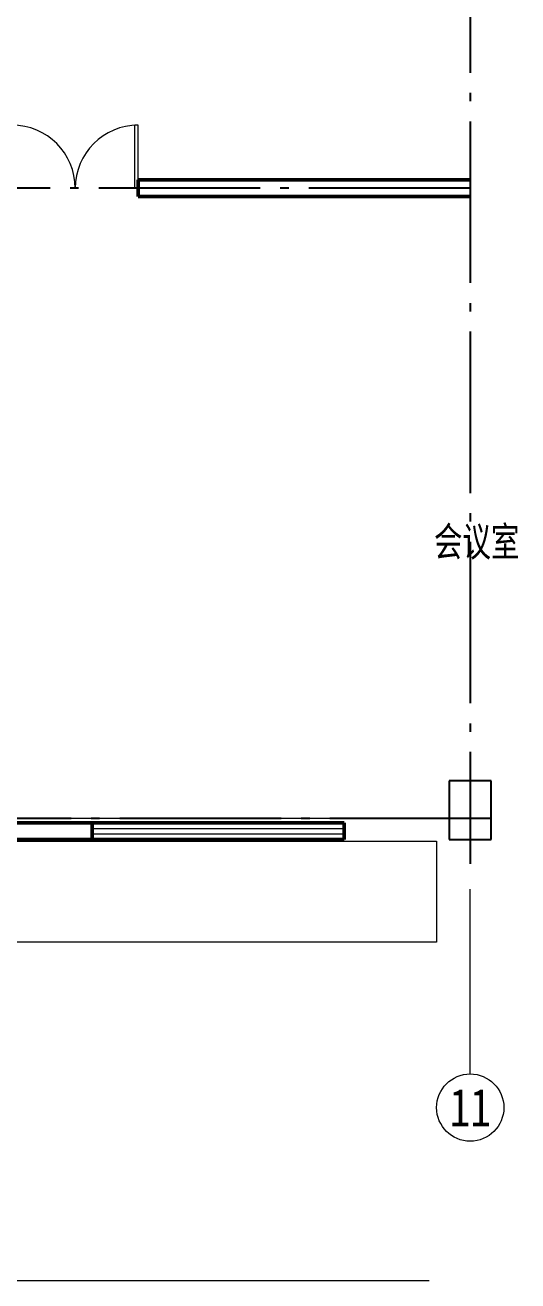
# Model space of a CAD drawing. Header units: metres. Extents: x 497148 to 498044, y 2998751 to 2999627.
# Drawn here: x 497628.64 to 497634.5, y 2999579.6 to 2999594.54 of the extents above; entities that cross this region are included whole.
import ezdxf
from ezdxf.enums import TextEntityAlignment as Align

# ---------------------------------------------------------------- set-up
doc = ezdxf.new("R2010")
doc.units = ezdxf.units.M
for name, pattern in [('ACAD_ISO04W100', [30.5, 24, -3, 0.5, -3]), ('CENTER', [2, 1.25, -0.25, 0.25, -0.25]), ('DOTE', [2.42, 2, -0.2, 0.02, -0.2])]:
    doc.linetypes.add(name, pattern=pattern)
for name, color, linetype in [('A-WALL', 4, 'Continuous'), ('A-楼板', 5, 'Continuous'), ('A-窗', 2, 'Continuous'), ('A-门-防火', 2, 'Continuous'), ('COLUMN', 9, 'Continuous'), ('DOTE', 1, 'CENTER'), ('文字', 255, 'Continuous')]:
    doc.layers.add(name, color=color, linetype=linetype)
doc.layers.add('YQ_AXIS', color=3, linetype='Continuous', lineweight=18)
doc.layers.add('道路', color=4, linetype='Continuous', lineweight=15)
doc.layers.add('建筑轴线', color=1, linetype='DOTE', lineweight=15, plot=False)
doc.styles.add('HZTXT', font='SimSun.ttf', dxfattribs={"width": 0.7})
doc.styles.add('YQ_AXIS', font='SimSun.ttf', dxfattribs={"width": 0.8})

# ---------------------------------------------------------------- blocks, each defined once
blk = doc.blocks.new('组合窗-双层双列-上部固定下部推拉 - C3024-4489019-7_000平面图_4283225_543')
at = {"color": 0, "lineweight": 50}
for p, q in [((-1500, -100), (-1500, 100)), ((1500, 100), (1500, -100))]:
    blk.add_line(p, q, dxfattribs=at)
at = {"color": 0, "lineweight": 18}
for p, q in [((-1500, 100), (1500, 100)), ((-1500, 33), (1500, 33)), ((-1500, -33), (1500, -33)), ((1500, -100), (-1500, -100))]:
    blk.add_line(p, q, dxfattribs=at)
blk = doc.blocks.new('ZQWS-双扇平开门 - FM乙1524-4526397-7_000平面图_4283225_543')
at = {"color": 0, "lineweight": 50}
for p, q in [((-750, -100), (-750, 100)), ((750, 100), (750, -100))]:
    blk.add_line(p, q, dxfattribs=at)
at = {"color": 0, "lineweight": 18}
for p, q in [((-710, 0), (-750, 0)), ((-710, 0), (-710, -750)), ((710, 0), (750, 0)), ((710, 0), (710, -750)), ((-750, -100), (-750, -750)), ((750, -100), (750, -750)), ((-750, -750), (-710, -750)), ((750, -750), (710, -750))]:
    blk.add_line(p, q, dxfattribs=at)
for centre, start, end in [((-750, 0), 270, 360), ((750, 0), 180, 270)]:
    blk.add_arc(centre, 750, start, end, dxfattribs=at)
blk = doc.blocks.new('A$Ce080179e')
at = {"layer": 'A-WALL', "lineweight": 50}
for p, q in [((106.486, 13.1), (106.486, 12.9)), ((110.436, 13.1), (106.486, 13.1)), ((106.486, 12.9), (110.436, 12.9)), ((105.936, 5.45), (104.536, 5.45)), ((108.936, 5.45), (105.936, 5.45)), ((104.186, 5.25), (105.936, 5.25)), ((105.936, 5.25), (108.936, 5.25))]:
    blk.add_line(p, q, dxfattribs=at)
at = {"layer": 'A-楼板', "lineweight": 18}
blk.add_lwpolyline([(104.836, 4.03), (104.836, 5.23), (110.036, 5.23), (110.036, 4.03)], close=True, dxfattribs=at)
at = {"layer": 'COLUMN'}
for p, q in [((110.686, 5.95), (110.186, 5.95)), ((110.186, 5.95), (110.186, 5.25)), ((110.686, 5.25), (110.686, 5.95)), ((110.186, 5.25), (110.686, 5.25))]:
    blk.add_line(p, q, dxfattribs=at)
at = {"layer": 'DOTE', "color": 251, "linetype": 'ACAD_ISO04W100', "ltscale": 0.08}
for p, q in [((110.436, 43.793), (110.436, 4.962)), ((110.436, 13), (73.749, 13)), ((110.686, 5.5), (47.828, 5.5))]:
    blk.add_line(p, q, dxfattribs=at)
at = {"layer": 'YQ_AXIS', "ltscale": 0.05}
blk.add_line((110.436, 2.462), (110.436, 4.662), dxfattribs=at)
blk.add_circle((110.436, 2.062), 0.4, dxfattribs=at)
at = {"layer": '建筑轴线', "ltscale": 3}
blk.add_lwpolyline([(110.686, 5.5), (48.936, 5.5), (48.936, 41)], dxfattribs=at)
at = {"layer": '道路', "linetype": 'ByBlock', "lineweight": 0, "ltscale": 0.2}
blk.add_line((109.948, 0), (53.412, 0), dxfattribs=at)
at = {"layer": 'A-窗', "xscale": 0.001, "yscale": 0.001, "zscale": 0.001}
blk.add_blockref('组合窗-双层双列-上部固定下部推拉 - C3024-4489019-7_000平面图_4283225_543', (107.436, 5.35), dxfattribs=at)
at = {"layer": 'A-门-防火', "xscale": 0.001, "yscale": 0.001, "zscale": 0.001, "rotation": 180}
blk.add_blockref('ZQWS-双扇平开门 - FM乙1524-4526397-7_000平面图_4283225_543', (105.736, 13), dxfattribs=at)
at = {"layer": 'YQ_AXIS', "color": 7, "ltscale": 0.05, "style": 'YQ_AXIS', "width": 0.8}
blk.add_text('11', height=0.45, dxfattribs=at).set_placement((110.436, 2.062), align=Align.MIDDLE_CENTER)
at = {"layer": '文字', "color": 2, "lineweight": 25, "style": 'HZTXT', "width": 0.71}
blk.add_text('会议室', height=0.35, dxfattribs=at).set_placement((110.005, 8.621))

msp = doc.modelspace()

# ---------------------------------------------------------------- block references
msp.add_blockref('A$Ce080179e', (497523.498, 2999579.599))

doc.saveas('drawing.dxf')
